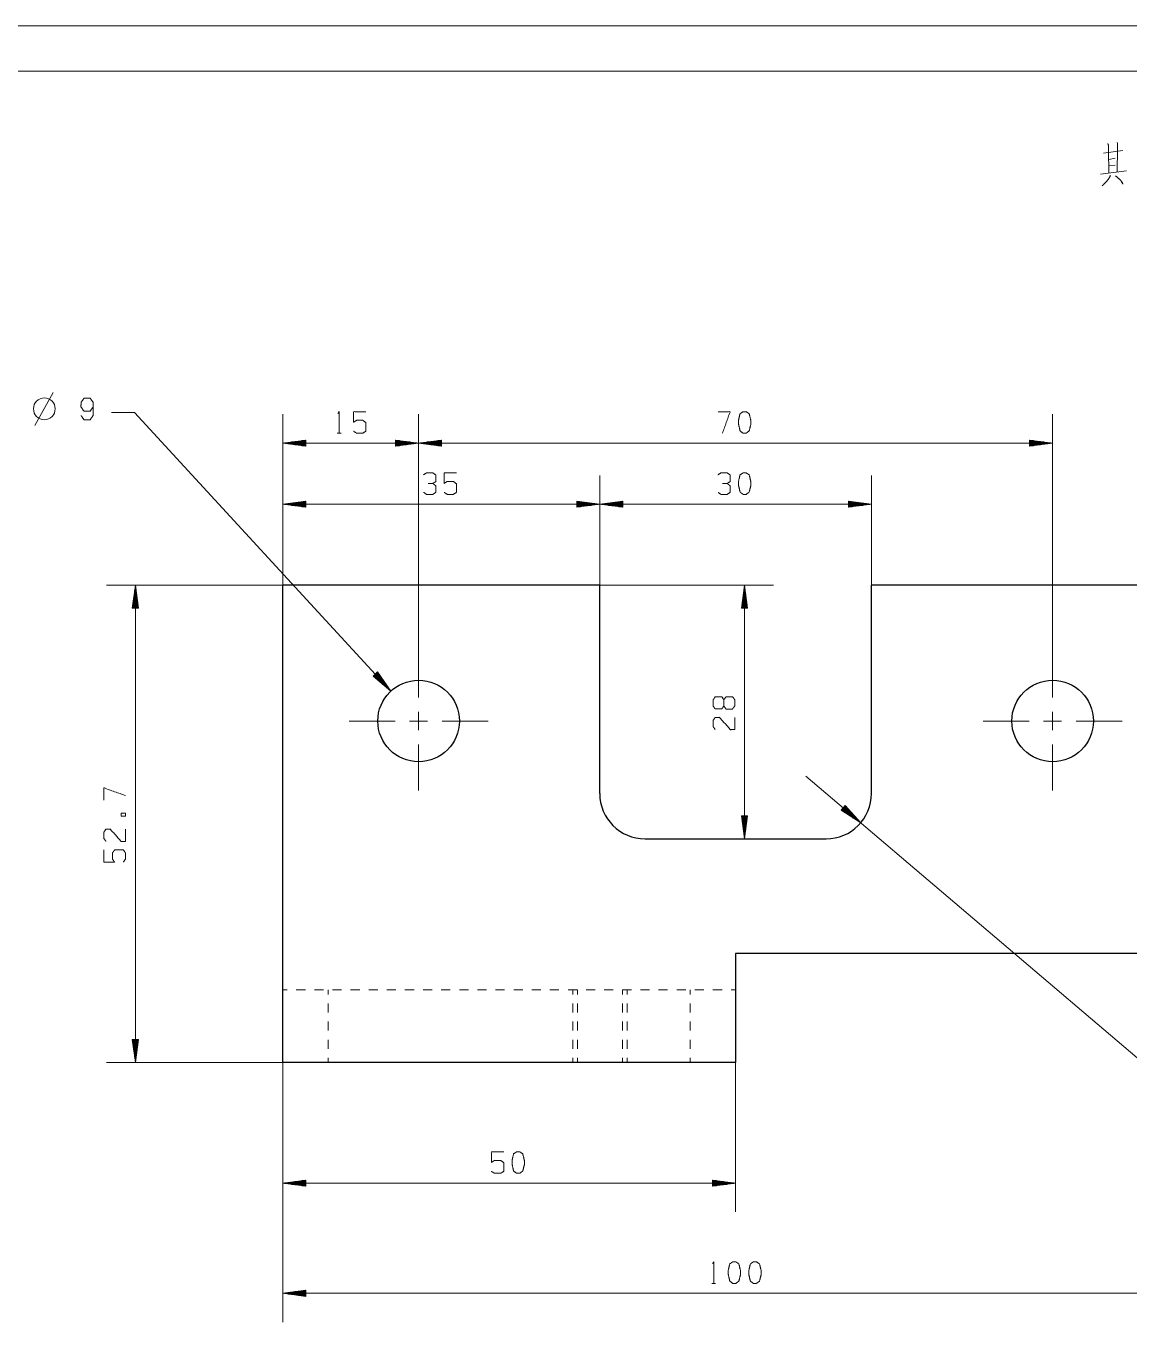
# Model space of a CAD drawing. Header units: millimetres. Extents: x 0 to 420, y 0 to 297.
# Drawn here: x 216.7 to 338.5, y 154 to 297 of the extents above; entities that cross this region are included whole.
import ezdxf

# ---------------------------------------------------------------- set-up
doc = ezdxf.new("R2010")
doc.units = ezdxf.units.MM
doc.layers.add('1', color=7, linetype='Continuous', true_color=0xffffff)

msp = doc.modelspace()

# ---------------------------------------------------------------- linework, layer by layer
at = {"layer": '1', "color": 132, "linetype": 'Continuous', "lineweight": 18}
for p, q in [((420, 297), (0, 297)), ((415, 292), (25, 292))]:
    msp.add_line(p, q, dxfattribs=at)
at = {"layer": '1', "color": 95, "linetype": 'Continuous', "lineweight": 18}
for p, q in [((335.69, 282.96), (337.82, 283.26)), ((336.28, 282.25), (336.99, 282.4)), ((335.35, 280.64), (338.24, 281.01)), ((336.25, 281.58), (336.97, 281.65)), ((217.71, 252.91), (219.71, 256.56)), ((251.09, 252.06), (251.51, 252.06)), ((292.45, 158.24), (292.87, 158.24))]:
    msp.add_line(p, q, dxfattribs=at)
at = {"layer": '1', "color": 13, "linetype": 'Continuous', "lineweight": 18}
for p, q in [((228.72, 254.36), (226.18, 254.36)), ((257.02, 223.61), (228.72, 254.36)), ((245.07, 235.3), (245.07, 254.14)), ((260.07, 227.97), (260.07, 254.14)), ((260.07, 227.97), (260.07, 254.14)), ((330.07, 227.97), (330.07, 254.14)), ((247.61, 251.3), (245.07, 250.96)), ((245.07, 250.96), (247.61, 250.63)), ((260.07, 250.96), (245.07, 250.96)), ((247.61, 250.99), (245.26, 250.99)), ((247.61, 250.94), (245.26, 250.94)), ((247.61, 251.04), (245.65, 251.04)), ((247.61, 250.89), (245.65, 250.89)), ((247.61, 251.09), (246.03, 251.09)), ((247.61, 250.84), (246.03, 250.84)), ((247.61, 251.14), (246.42, 251.14)), ((247.61, 250.79), (246.42, 250.79)), ((247.61, 251.19), (246.81, 251.19)), ((247.61, 250.74), (246.81, 250.74)), ((247.61, 251.24), (247.19, 251.24)), ((247.61, 250.68), (247.19, 250.68)), ((247.61, 251.29), (247.58, 251.29)), ((247.61, 251.29), (247.58, 251.29)), ((247.61, 250.63), (247.58, 250.63)), ((247.61, 250.63), (247.58, 250.63)), ((247.61, 250.63), (247.61, 251.3)), ((257.53, 251.3), (257.53, 250.63)), ((260.07, 250.96), (257.53, 251.3)), ((257.53, 251.29), (257.56, 251.29)), ((257.53, 251.29), (257.56, 251.29)), ((257.53, 251.24), (257.95, 251.24)), ((257.53, 251.19), (258.33, 251.19)), ((257.53, 251.14), (258.72, 251.14)), ((257.53, 251.09), (259.11, 251.09)), ((257.53, 251.04), (259.49, 251.04)), ((257.53, 250.99), (259.88, 250.99)), ((257.53, 250.63), (260.07, 250.96)), ((257.53, 250.94), (259.88, 250.94)), ((257.53, 250.89), (259.49, 250.89)), ((257.53, 250.84), (259.11, 250.84)), ((257.53, 250.79), (258.72, 250.79)), ((257.53, 250.74), (258.33, 250.74)), ((257.53, 250.68), (257.95, 250.68)), ((257.53, 250.63), (257.56, 250.63)), ((257.53, 250.63), (257.56, 250.63)), ((262.61, 251.3), (260.07, 250.96)), ((260.07, 250.96), (262.61, 250.63)), ((260.07, 250.96), (330.07, 250.96)), ((262.61, 250.99), (260.26, 250.99)), ((262.61, 250.94), (260.26, 250.94)), ((262.61, 251.04), (260.65, 251.04)), ((262.61, 250.89), (260.65, 250.89)), ((262.61, 251.09), (261.03, 251.09)), ((262.61, 250.84), (261.03, 250.84)), ((262.61, 251.14), (261.42, 251.14)), ((262.61, 250.79), (261.42, 250.79)), ((262.61, 251.19), (261.81, 251.19)), ((262.61, 250.74), (261.81, 250.74)), ((262.61, 251.24), (262.19, 251.24)), ((262.61, 250.68), (262.19, 250.68)), ((262.61, 251.29), (262.58, 251.29)), ((262.61, 251.29), (262.58, 251.29)), ((262.61, 250.63), (262.58, 250.63)), ((262.61, 250.63), (262.58, 250.63)), ((262.61, 250.63), (262.61, 251.3)), ((327.53, 251.3), (327.53, 250.63)), ((330.07, 250.96), (327.53, 251.3)), ((327.53, 251.29), (327.56, 251.29)), ((327.53, 251.29), (327.56, 251.29)), ((327.53, 251.24), (327.95, 251.24)), ((327.53, 251.19), (328.33, 251.19)), ((327.53, 251.14), (328.72, 251.14)), ((327.53, 251.09), (329.11, 251.09)), ((327.53, 251.04), (329.49, 251.04)), ((327.53, 250.99), (329.88, 250.99)), ((327.53, 250.63), (330.07, 250.96)), ((327.53, 250.94), (329.88, 250.94)), ((327.53, 250.89), (329.49, 250.89)), ((327.53, 250.84), (329.11, 250.84)), ((327.53, 250.79), (328.72, 250.79)), ((327.53, 250.74), (328.33, 250.74)), ((327.53, 250.68), (327.95, 250.68)), ((327.53, 250.63), (327.56, 250.63)), ((327.53, 250.63), (327.56, 250.63)), ((245.07, 235.3), (245.07, 247.39)), ((280.07, 235.3), (280.07, 247.39)), ((280.07, 235.3), (280.07, 247.39)), ((310.07, 235.3), (310.07, 247.39)), ((247.61, 244.55), (245.07, 244.21)), ((245.07, 244.21), (247.61, 243.88)), ((280.07, 244.21), (245.07, 244.21)), ((247.61, 244.24), (245.26, 244.24)), ((247.61, 244.19), (245.26, 244.19)), ((247.61, 244.29), (245.65, 244.29)), ((247.61, 244.14), (245.65, 244.14)), ((247.61, 244.34), (246.03, 244.34)), ((247.61, 244.09), (246.03, 244.09)), ((247.61, 244.39), (246.42, 244.39)), ((247.61, 244.04), (246.42, 244.04)), ((247.61, 244.44), (246.81, 244.44)), ((247.61, 243.99), (246.81, 243.99)), ((247.61, 244.49), (247.19, 244.49)), ((247.61, 243.94), (247.19, 243.94)), ((247.61, 244.54), (247.58, 244.54)), ((247.61, 244.54), (247.58, 244.54)), ((247.61, 243.88), (247.58, 243.88)), ((247.61, 243.88), (247.58, 243.88)), ((247.61, 243.88), (247.61, 244.55)), ((277.53, 244.55), (277.53, 243.88)), ((280.07, 244.21), (277.53, 244.55)), ((277.53, 244.54), (277.56, 244.54)), ((277.53, 244.54), (277.56, 244.54)), ((277.53, 244.49), (277.95, 244.49)), ((277.53, 244.44), (278.33, 244.44)), ((277.53, 244.39), (278.72, 244.39)), ((277.53, 244.34), (279.11, 244.34)), ((277.53, 244.29), (279.49, 244.29)), ((277.53, 244.24), (279.88, 244.24)), ((277.53, 243.88), (280.07, 244.21)), ((277.53, 244.19), (279.88, 244.19)), ((277.53, 244.14), (279.49, 244.14)), ((277.53, 244.09), (279.11, 244.09)), ((277.53, 244.04), (278.72, 244.04)), ((277.53, 243.99), (278.33, 243.99)), ((277.53, 243.94), (277.95, 243.94)), ((277.53, 243.88), (277.56, 243.88)), ((277.53, 243.88), (277.56, 243.88)), ((282.61, 244.55), (280.07, 244.21)), ((280.07, 244.21), (282.61, 243.88)), ((310.07, 244.21), (280.07, 244.21)), ((282.61, 244.24), (280.26, 244.24)), ((282.61, 244.19), (280.26, 244.19)), ((282.61, 244.29), (280.65, 244.29)), ((282.61, 244.14), (280.65, 244.14)), ((282.61, 244.34), (281.03, 244.34)), ((282.61, 244.09), (281.03, 244.09)), ((282.61, 244.39), (281.42, 244.39)), ((282.61, 244.04), (281.42, 244.04)), ((282.61, 244.44), (281.81, 244.44)), ((282.61, 243.99), (281.81, 243.99)), ((282.61, 244.49), (282.19, 244.49)), ((282.61, 243.94), (282.19, 243.94)), ((282.61, 244.54), (282.58, 244.54)), ((282.61, 244.54), (282.58, 244.54)), ((282.61, 243.88), (282.58, 243.88)), ((282.61, 243.88), (282.58, 243.88)), ((282.61, 243.88), (282.61, 244.55)), ((307.53, 244.55), (307.53, 243.88)), ((310.07, 244.21), (307.53, 244.55)), ((307.53, 244.54), (307.56, 244.54)), ((307.53, 244.54), (307.56, 244.54)), ((307.53, 244.49), (307.95, 244.49)), ((307.53, 244.44), (308.33, 244.44)), ((307.53, 244.39), (308.72, 244.39)), ((307.53, 244.34), (309.11, 244.34)), ((307.53, 244.29), (309.49, 244.29)), ((307.53, 244.24), (309.88, 244.24)), ((307.53, 243.88), (310.07, 244.21)), ((307.53, 244.19), (309.88, 244.19)), ((307.53, 244.14), (309.49, 244.14)), ((307.53, 244.09), (309.11, 244.09)), ((307.53, 244.04), (308.72, 244.04)), ((307.53, 243.99), (308.33, 243.99)), ((307.53, 243.94), (307.95, 243.94)), ((307.53, 243.88), (307.56, 243.88)), ((307.53, 243.88), (307.56, 243.88)), ((245.07, 235.3), (225.62, 235.3)), ((228.8, 235.3), (228.46, 232.76)), ((228.72, 232.76), (228.72, 234.72)), ((228.77, 232.76), (228.77, 235.11)), ((229.13, 232.76), (228.8, 235.3)), ((228.8, 235.3), (228.8, 182.63)), ((228.82, 232.76), (228.82, 235.11)), ((228.87, 232.76), (228.87, 234.72)), ((280.07, 235.3), (299.24, 235.3)), ((296.07, 235.3), (295.73, 232.76)), ((295.99, 232.76), (295.99, 234.72)), ((296.04, 232.76), (296.04, 235.11)), ((296.4, 232.76), (296.07, 235.3)), ((296.07, 207.3), (296.07, 235.3)), ((296.09, 232.76), (296.09, 235.11)), ((296.14, 232.76), (296.14, 234.72)), ((228.52, 232.76), (228.52, 233.18)), ((228.57, 232.76), (228.57, 233.56)), ((228.62, 232.76), (228.62, 233.95)), ((228.67, 232.76), (228.67, 234.33)), ((228.92, 232.76), (228.92, 234.33)), ((228.97, 232.76), (228.97, 233.95)), ((229.03, 232.76), (229.03, 233.56)), ((229.08, 232.76), (229.08, 233.18)), ((295.79, 232.76), (295.79, 233.18)), ((295.84, 232.76), (295.84, 233.56)), ((295.89, 232.76), (295.89, 233.95)), ((295.94, 232.76), (295.94, 234.33)), ((296.19, 232.76), (296.19, 234.33)), ((296.24, 232.76), (296.24, 233.95)), ((296.29, 232.76), (296.29, 233.56)), ((296.35, 232.76), (296.35, 233.18)), ((228.46, 232.76), (229.13, 232.76)), ((228.47, 232.76), (228.47, 232.79)), ((228.47, 232.76), (228.47, 232.79)), ((229.13, 232.76), (229.13, 232.79)), ((229.13, 232.76), (229.13, 232.79)), ((295.73, 232.76), (296.4, 232.76)), ((295.74, 232.76), (295.74, 232.79)), ((295.74, 232.76), (295.74, 232.79)), ((296.4, 232.76), (296.4, 232.79)), ((296.4, 232.76), (296.4, 232.79)), ((255.55, 225.71), (255.06, 225.25)), ((255.06, 225.26), (255.08, 225.23)), ((255.06, 225.26), (255.08, 225.23)), ((255.06, 225.25), (257.02, 223.61)), ((255.1, 225.29), (255.38, 224.98)), ((255.13, 225.32), (255.68, 224.73)), ((255.17, 225.36), (255.98, 224.48)), ((255.21, 225.39), (256.28, 224.23)), ((255.25, 225.43), (256.57, 223.98)), ((255.28, 225.46), (256.87, 223.73)), ((255.32, 225.5), (256.91, 223.77)), ((255.36, 225.53), (256.69, 224.09)), ((255.4, 225.56), (256.46, 224.41)), ((255.43, 225.6), (256.24, 224.72)), ((255.47, 225.63), (256.01, 225.04)), ((255.51, 225.67), (255.79, 225.36)), ((257.02, 223.61), (255.55, 225.71)), ((255.55, 225.7), (255.57, 225.68)), ((255.55, 225.7), (255.57, 225.68)), ((302.83, 214.2), (348.79, 175.13)), ((307.16, 210.96), (306.73, 210.45)), ((306.73, 210.45), (306.76, 210.43)), ((306.73, 210.45), (306.76, 210.43)), ((306.73, 210.45), (308.88, 209.06)), ((306.76, 210.49), (307.08, 210.22)), ((306.8, 210.53), (307.41, 210.01)), ((306.83, 210.57), (307.74, 209.8)), ((306.86, 210.61), (308.06, 209.59)), ((306.9, 210.65), (308.39, 209.38)), ((306.93, 210.69), (308.72, 209.17)), ((306.96, 210.73), (308.75, 209.21)), ((306.99, 210.76), (308.49, 209.49)), ((307.03, 210.8), (308.23, 209.78)), ((307.06, 210.84), (307.97, 210.07)), ((307.09, 210.88), (307.7, 210.36)), ((307.13, 210.92), (307.44, 210.65)), ((307.16, 210.96), (307.18, 210.94)), ((307.16, 210.96), (307.18, 210.94)), ((308.88, 209.06), (307.16, 210.96)), ((295.73, 209.84), (296.07, 207.3)), ((296.4, 209.84), (295.73, 209.84)), ((295.74, 209.84), (295.74, 209.81)), ((295.74, 209.84), (295.74, 209.81)), ((295.79, 209.84), (295.79, 209.42)), ((295.84, 209.84), (295.84, 209.04)), ((295.89, 209.84), (295.89, 208.65)), ((295.94, 209.84), (295.94, 208.26)), ((295.99, 209.84), (295.99, 207.88)), ((296.04, 209.84), (296.04, 207.49)), ((296.07, 207.3), (296.4, 209.84)), ((296.09, 209.84), (296.09, 207.49)), ((296.14, 209.84), (296.14, 207.88)), ((296.19, 209.84), (296.19, 208.26)), ((296.24, 209.84), (296.24, 208.65)), ((296.29, 209.84), (296.29, 209.04)), ((296.35, 209.84), (296.35, 209.42)), ((296.4, 209.84), (296.4, 209.81)), ((296.4, 209.84), (296.4, 209.81)), ((245.07, 194.63), (245.07, 153.97)), ((245.07, 194.63), (245.07, 166.12)), ((228.46, 185.17), (228.8, 182.63)), ((229.13, 185.17), (228.46, 185.17)), ((228.47, 185.17), (228.47, 185.14)), ((228.47, 185.17), (228.47, 185.14)), ((228.52, 185.17), (228.52, 184.75)), ((228.57, 185.17), (228.57, 184.36)), ((228.62, 185.17), (228.62, 183.98)), ((228.67, 185.17), (228.67, 183.59)), ((228.72, 185.17), (228.72, 183.21)), ((228.77, 185.17), (228.77, 182.82)), ((228.8, 182.63), (229.13, 185.17)), ((228.82, 185.17), (228.82, 182.82)), ((228.87, 185.17), (228.87, 183.21)), ((228.92, 185.17), (228.92, 183.59)), ((228.97, 185.17), (228.97, 183.98)), ((229.03, 185.17), (229.03, 184.36)), ((229.08, 185.17), (229.08, 184.75)), ((229.13, 185.17), (229.13, 185.14)), ((229.13, 185.17), (229.13, 185.14)), ((245.07, 182.63), (225.62, 182.63)), ((295.07, 182.63), (295.07, 166.12)), ((247.61, 169.63), (245.07, 169.3)), ((245.07, 169.3), (247.61, 168.96)), ((295.07, 169.3), (245.07, 169.3)), ((247.61, 169.32), (245.26, 169.32)), ((247.61, 169.27), (245.26, 169.27)), ((247.61, 169.37), (245.65, 169.37)), ((247.61, 169.22), (245.65, 169.22)), ((247.61, 169.42), (246.03, 169.42)), ((247.61, 169.17), (246.03, 169.17)), ((247.61, 169.47), (246.42, 169.47)), ((247.61, 169.12), (246.42, 169.12)), ((247.61, 169.53), (246.81, 169.53)), ((247.61, 169.07), (246.81, 169.07)), ((247.61, 169.58), (247.19, 169.58)), ((247.61, 169.02), (247.19, 169.02)), ((247.61, 169.63), (247.58, 169.63)), ((247.61, 169.63), (247.58, 169.63)), ((247.61, 168.97), (247.58, 168.97)), ((247.61, 168.97), (247.58, 168.97)), ((247.61, 168.96), (247.61, 169.63)), ((292.53, 169.63), (292.56, 169.63)), ((292.53, 169.63), (292.56, 169.63)), ((292.53, 169.63), (292.53, 168.96)), ((295.07, 169.3), (292.53, 169.63)), ((292.53, 169.58), (292.95, 169.58)), ((292.53, 169.53), (293.33, 169.53)), ((292.53, 169.47), (293.72, 169.47)), ((292.53, 169.42), (294.11, 169.42)), ((292.53, 169.37), (294.49, 169.37)), ((292.53, 169.32), (294.88, 169.32)), ((292.53, 168.96), (295.07, 169.3)), ((292.53, 169.27), (294.88, 169.27)), ((292.53, 169.22), (294.49, 169.22)), ((292.53, 169.17), (294.11, 169.17)), ((292.53, 169.12), (293.72, 169.12)), ((292.53, 169.07), (293.33, 169.07)), ((292.53, 169.02), (292.95, 169.02)), ((292.53, 168.97), (292.56, 168.97)), ((292.53, 168.97), (292.56, 168.97)), ((247.61, 157.48), (245.07, 157.15)), ((247.61, 157.38), (246.81, 157.38)), ((247.61, 157.43), (247.19, 157.43)), ((247.61, 157.48), (247.58, 157.48)), ((247.61, 157.48), (247.58, 157.48)), ((247.61, 156.81), (247.61, 157.48)), ((245.07, 157.15), (247.61, 156.81)), ((345.07, 157.15), (245.07, 157.15)), ((247.61, 157.17), (245.26, 157.17)), ((247.61, 157.12), (245.26, 157.12)), ((247.61, 157.22), (245.65, 157.22)), ((247.61, 157.07), (245.65, 157.07)), ((247.61, 157.27), (246.03, 157.27)), ((247.61, 157.02), (246.03, 157.02)), ((247.61, 157.33), (246.42, 157.33)), ((247.61, 156.97), (246.42, 156.97)), ((247.61, 156.92), (246.81, 156.92)), ((247.61, 156.87), (247.19, 156.87)), ((247.61, 156.82), (247.58, 156.82)), ((247.61, 156.82), (247.58, 156.82))]:
    msp.add_line(p, q, dxfattribs=at)
at = {"layer": '1', "color": 30, "linetype": 'Continuous', "lineweight": 25}
for p, q in [((280.07, 235.3), (245.07, 235.3)), ((245.07, 194.63), (245.07, 235.3)), ((280.07, 212.3), (280.07, 235.3)), ((310.07, 212.3), (310.07, 235.3)), ((345.07, 235.3), (310.07, 235.3)), ((285.07, 207.3), (305.07, 207.3)), ((340.07, 194.63), (295.07, 194.63)), ((295.07, 182.63), (245.07, 182.63))]:
    msp.add_line(p, q, dxfattribs=at)
at = {"layer": '1', "color": 252, "linetype": 'Continuous', "lineweight": 18}
for p, q in [((260.07, 222.89), (260.07, 227.97)), ((330.07, 222.89), (330.07, 227.97)), ((257.48, 220.3), (252.4, 220.3)), ((259.07, 220.3), (261.07, 220.3)), ((260.07, 219.3), (260.07, 221.3)), ((262.66, 220.3), (267.75, 220.3)), ((327.48, 220.3), (322.4, 220.3)), ((329.07, 220.3), (331.07, 220.3)), ((330.07, 219.3), (330.07, 221.3)), ((332.66, 220.3), (337.75, 220.3)), ((260.07, 217.71), (260.07, 212.62)), ((330.07, 217.71), (330.07, 212.62))]:
    msp.add_line(p, q, dxfattribs=at)
at = {"layer": '1', "color": 43, "linetype": 'Continuous', "lineweight": 18}
for p, q in [((245.07, 190.63), (245.57, 190.63)), ((246.57, 190.63), (247.57, 190.63)), ((248.57, 190.63), (249.57, 190.63)), ((250.07, 190.13), (250.07, 190.63)), ((250.57, 190.63), (251.57, 190.63)), ((252.57, 190.63), (253.57, 190.63)), ((254.57, 190.63), (255.57, 190.63)), ((256.57, 190.63), (257.57, 190.63)), ((258.57, 190.63), (259.57, 190.63)), ((260.57, 190.63), (261.57, 190.63)), ((262.57, 190.63), (263.57, 190.63)), ((264.57, 190.63), (265.57, 190.63)), ((266.57, 190.63), (267.57, 190.63)), ((268.57, 190.63), (269.57, 190.63)), ((270.57, 190.63), (271.57, 190.63)), ((272.57, 190.63), (273.57, 190.63)), ((274.57, 190.63), (275.57, 190.63)), ((276.57, 190.63), (277.57, 190.63)), ((277.1, 190.13), (277.1, 190.63)), ((277.1, 190.13), (277.1, 190.63)), ((277.6, 190.63), (277.6, 190.13)), ((278.57, 190.63), (279.57, 190.63)), ((280.57, 190.63), (281.57, 190.63)), ((282.57, 190.63), (283.57, 190.63)), ((282.6, 190.13), (282.6, 190.63)), ((283.1, 190.13), (283.1, 190.63)), ((283.1, 190.13), (283.1, 190.63)), ((284.57, 190.63), (285.57, 190.63)), ((286.57, 190.63), (287.57, 190.63)), ((288.57, 190.63), (289.57, 190.63)), ((290.07, 190.63), (290.07, 190.13)), ((290.57, 190.63), (291.57, 190.63)), ((292.57, 190.63), (293.57, 190.63)), ((294.57, 190.63), (295.07, 190.63)), ((250.07, 188.13), (250.07, 189.13)), ((277.1, 188.13), (277.1, 189.13)), ((277.1, 188.13), (277.1, 189.13)), ((277.6, 189.13), (277.6, 188.13)), ((282.6, 188.13), (282.6, 189.13)), ((283.1, 188.13), (283.1, 189.13)), ((283.1, 188.13), (283.1, 189.13)), ((290.07, 189.13), (290.07, 188.13)), ((250.07, 186.13), (250.07, 187.13)), ((277.1, 186.13), (277.1, 187.13)), ((277.1, 186.13), (277.1, 187.13)), ((277.6, 187.13), (277.6, 186.13)), ((282.6, 186.13), (282.6, 187.13)), ((283.1, 186.13), (283.1, 187.13)), ((283.1, 186.13), (283.1, 187.13)), ((290.07, 187.13), (290.07, 186.13)), ((250.07, 184.13), (250.07, 185.13)), ((277.1, 184.13), (277.1, 185.13)), ((277.1, 184.13), (277.1, 185.13)), ((277.6, 185.13), (277.6, 184.13)), ((282.6, 184.13), (282.6, 185.13)), ((283.1, 184.13), (283.1, 185.13)), ((283.1, 184.13), (283.1, 185.13)), ((290.07, 185.13), (290.07, 184.13)), ((250.07, 182.63), (250.07, 183.13)), ((277.1, 182.63), (277.1, 183.13)), ((277.1, 182.63), (277.1, 183.13)), ((277.6, 183.13), (277.6, 182.63)), ((282.6, 182.63), (282.6, 183.13)), ((283.1, 182.63), (283.1, 183.13)), ((283.1, 182.63), (283.1, 183.13)), ((290.07, 183.13), (290.07, 182.63))]:
    msp.add_line(p, q, dxfattribs=at)
at = {"layer": '1', "color": 95, "linetype": 'Continuous', "lineweight": 18}
msp.add_circle((218.75, 254.75), 1.2, dxfattribs=at)
at = {"layer": '1', "color": 30, "linetype": 'Continuous', "lineweight": 25}
for centre in [(260.07, 220.3), (330.07, 220.3)]:
    msp.add_circle(centre, 4.5, dxfattribs=at)
for centre, start, end in [((285.07, 212.3), 180, 270), ((305.07, 212.3), 270, 0)]:
    msp.add_arc(centre, 5, start, end, dxfattribs=at)
at = {"layer": '1', "color": 95, "linetype": 'Continuous', "lineweight": 18}
for points, knots in [([(336.17, 284.01), (336.23, 283.83), (336.28, 280.83)], [0, 0, 0.060983, 1, 1]), ([(337.21, 284.13), (337.23, 284.01), (337.21, 280.9)], [0, 0, 0.0358, 1, 1]), ([(336.41, 280.53), (336.41, 280.38), (336.2, 280.04), (335.72, 279.51), (335.54, 279.36)], [0, 0, 0.100222, 0.366547, 0.84056, 1, 1]), ([(337.02, 280.45), (337.55, 280), (337.76, 279.74), (337.82, 279.55), (337.63, 279.89)], [0, 0, 0.431171, 0.640397, 0.761202, 1, 1]), ([(222.81, 254.02), (223.12, 253.55), (223.81, 253.55), (224.15, 254.02), (224.15, 255.45), (223.81, 255.92), (223.12, 255.92), (222.81, 255.45), (222.79, 254.97), (223.12, 254.5), (223.81, 254.5), (224.15, 254.97)], [0, 0, 0.076858, 0.169526, 0.247729, 0.439295, 0.517499, 0.610167, 0.687025, 0.750923, 0.829129, 0.921797, 1, 1]), ([(251.16, 254.23), (251.3, 254.43), (251.3, 252.06)], [0, 0, 0.093493, 1, 1]), ([(252.89, 252.28), (253.22, 252.06), (253.91, 252.06), (254.25, 252.28), (254.25, 253.23), (253.91, 253.48), (253.22, 253.48), (252.89, 253.26), (252.89, 254.43), (254.25, 254.43)], [0, 0, 0.062229, 0.168344, 0.23057, 0.376814, 0.441262, 0.547377, 0.609608, 0.790491, 1, 1]), ([(293.62, 252.06), (294.47, 254.43), (293.13, 254.43)], [0, 0, 0.652472, 1, 1]), ([(296.24, 252.06), (296.57, 252.31), (296.75, 253.01), (296.75, 253.48), (296.57, 254.21), (296.24, 254.43), (295.9, 254.43), (295.56, 254.21), (295.39, 253.48), (295.41, 253.01), (295.56, 252.31), (295.9, 252.06), (296.24, 252.06)], [0, 0, 0.067523, 0.18397, 0.260584, 0.380943, 0.44614, 0.500306, 0.565502, 0.685862, 0.762528, 0.878311, 0.945834, 1, 1]), ([(261.64, 246.51), (261.97, 246.73), (261.97, 247.46), (261.64, 247.68), (260.95, 247.68), (260.61, 247.46)], [0, 0, 0.15388, 0.429855, 0.58373, 0.846124, 1, 1]), ([(262.89, 245.53), (263.22, 245.31), (263.91, 245.31), (264.25, 245.53), (264.25, 246.48), (263.91, 246.73), (263.22, 246.73), (262.89, 246.51), (262.89, 247.68), (264.25, 247.68)], [0, 0, 0.062226, 0.168341, 0.23057, 0.376814, 0.441265, 0.54738, 0.609608, 0.790491, 1, 1]), ([(294.14, 246.51), (294.47, 246.73), (294.47, 247.46), (294.14, 247.68), (293.45, 247.68), (293.11, 247.46)], [0, 0, 0.153875, 0.429853, 0.583724, 0.846129, 1, 1]), ([(296.24, 245.31), (296.57, 245.56), (296.75, 246.26), (296.75, 246.73), (296.57, 247.46), (296.24, 247.68), (295.9, 247.68), (295.56, 247.46), (295.39, 246.73), (295.41, 246.26), (295.56, 245.56), (295.9, 245.31), (296.24, 245.31)], [0, 0, 0.067523, 0.18397, 0.260584, 0.380943, 0.44614, 0.500306, 0.565502, 0.685862, 0.762528, 0.878311, 0.945834, 1, 1]), ([(260.63, 245.53), (260.95, 245.31), (261.64, 245.31), (261.97, 245.53), (261.97, 246.26), (261.64, 246.51), (261.12, 246.51)], [0, 0, 0.124118, 0.343686, 0.472446, 0.703378, 0.836734, 1, 1]), ([(293.13, 245.53), (293.45, 245.31), (294.14, 245.31), (294.47, 245.53), (294.47, 246.26), (294.14, 246.51), (293.62, 246.51)], [0, 0, 0.124118, 0.343691, 0.472446, 0.703377, 0.836727, 1, 1]), ([(293.77, 221.95), (293.55, 221.63), (292.82, 221.63), (292.6, 221.95), (292.6, 222.64), (292.82, 222.98), (293.55, 222.98), (293.77, 222.64), (293.77, 221.95), (294.02, 221.62), (294.72, 221.62), (294.97, 221.95), (294.97, 222.64), (294.75, 222.98), (294.02, 222.98), (293.77, 222.64)], [0, 0, 0.047574, 0.136085, 0.183659, 0.267815, 0.317166, 0.405677, 0.455029, 0.539184, 0.590297, 0.675757, 0.726869, 0.811025, 0.860376, 0.948888, 1, 1]), ([(292.82, 219.36), (292.6, 219.68), (292.6, 220.37), (292.82, 220.7), (293.3, 220.7), (294.5, 219.34), (294.97, 219.36), (294.97, 220.7)], [0, 0, 0.069694, 0.192979, 0.265274, 0.350226, 0.674741, 0.759752, 1, 1]), ([(227.7, 212.07), (225.33, 212.92), (225.33, 211.58)], [0, 0, 0.65247, 1, 1]), ([(227.7, 209.79), (227.7, 210.13), (227.23, 210.13), (227.23, 209.79), (227.7, 209.79)], [0, 0, 0.207095, 0.5, 0.707095, 1, 1]), ([(225.55, 207.02), (225.33, 207.34), (225.33, 208.03), (225.55, 208.37), (226.03, 208.37), (227.23, 207), (227.7, 207.02), (227.7, 208.37)], [0, 0, 0.069691, 0.192976, 0.265274, 0.350226, 0.674741, 0.759752, 1, 1]), ([(227.48, 204.73), (227.7, 205.06), (227.7, 205.75), (227.48, 206.09), (226.53, 206.09), (226.28, 205.75), (226.28, 205.06), (226.5, 204.73), (225.33, 204.73), (225.33, 206.09)], [0, 0, 0.062229, 0.168343, 0.230572, 0.376816, 0.441265, 0.54738, 0.609608, 0.790488, 1, 1]), ([(268.11, 170.61), (268.45, 170.39), (269.14, 170.39), (269.47, 170.61), (269.47, 171.56), (269.14, 171.81), (268.45, 171.81), (268.11, 171.59), (268.11, 172.76), (269.47, 172.76)], [0, 0, 0.062229, 0.168344, 0.230571, 0.376816, 0.441264, 0.547379, 0.609608, 0.79049, 1, 1]), ([(271.24, 170.39), (271.57, 170.64), (271.75, 171.34), (271.75, 171.81), (271.57, 172.54), (271.24, 172.76), (270.9, 172.76), (270.56, 172.54), (270.39, 171.81), (270.41, 171.34), (270.56, 170.64), (270.9, 170.39), (271.24, 170.39)], [0, 0, 0.067527, 0.183971, 0.260583, 0.380943, 0.446142, 0.500305, 0.565504, 0.685865, 0.76253, 0.87831, 0.945837, 1, 1]), ([(292.52, 160.42), (292.66, 160.62), (292.66, 158.24)], [0, 0, 0.093486, 1, 1]), ([(295.1, 158.24), (295.43, 158.49), (295.61, 159.19), (295.61, 159.67), (295.43, 160.39), (295.1, 160.62), (294.76, 160.62), (294.43, 160.39), (294.25, 159.67), (294.27, 159.19), (294.43, 158.49), (294.76, 158.24), (295.1, 158.24)], [0, 0, 0.067527, 0.183972, 0.260585, 0.380944, 0.446143, 0.500306, 0.565506, 0.685865, 0.76253, 0.87831, 0.945837, 1, 1]), ([(297.37, 158.24), (297.71, 158.49), (297.89, 159.19), (297.89, 159.67), (297.71, 160.39), (297.37, 160.62), (297.04, 160.62), (296.7, 160.39), (296.53, 159.67), (296.54, 159.19), (296.7, 158.49), (297.04, 158.24), (297.37, 158.24)], [0, 0, 0.067524, 0.18397, 0.260582, 0.380941, 0.446138, 0.500304, 0.565503, 0.685862, 0.762527, 0.878307, 0.945834, 1, 1])]:
    msp.add_open_spline(points, degree=1, knots=knots, dxfattribs=at)
at = {"layer": '1', "color": 30, "linetype": 'Continuous', "lineweight": 25}
for points, knots in [([(245.07, 182.63), (245.07, 183.04), (245.07, 184.23), (245.07, 186.14), (245.07, 188.63), (245.07, 190.03), (245.07, 193.06), (245.07, 194.63)], [0, 0, 0.034074, 0.133974, 0.292893, 0.5, 0.617316, 0.869472, 1, 1]), ([(295.07, 194.63), (295.07, 191.52), (295.07, 188.63), (295.07, 186.14), (295.07, 185.11), (295.07, 183.54), (295.07, 182.73), (295.07, 182.63)], [0, 0, 0.258819, 0.5, 0.707107, 0.793353, 0.923879, 0.991444, 1, 1])]:
    msp.add_open_spline(points, degree=1, knots=knots, dxfattribs=at)

doc.saveas('drawing.dxf')
